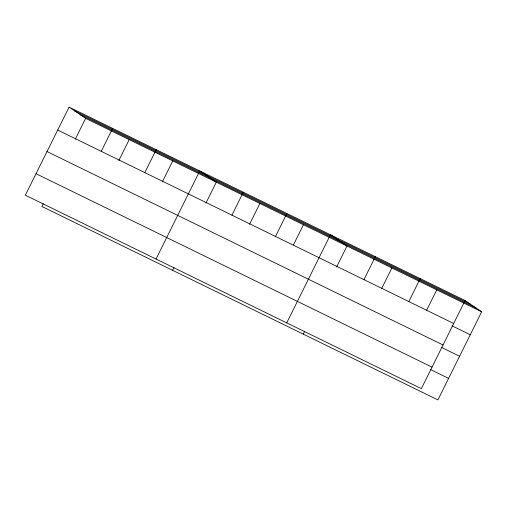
<?xml version="1.0" encoding="UTF-8"?>
<svg xmlns="http://www.w3.org/2000/svg" width="507" height="507" viewBox="0 0 507 507"><rect width="100%" height="100%" fill="white"/><g stroke="black" fill="none" stroke-linecap="round" stroke-linejoin="round"><path stroke-width="0.76" d="M69.085 107.104L25.35 195.214L421.361 388.641L465.096 300.531L69.085 107.104L85.639 118.359L481.65 311.786L437.915 399.896L41.904 206.469L43.279 203.694M75.283 139.222L85.639 118.359M101.254 151.333L112.649 128.385M118.841 160.497L129.196 139.634M144.818 172.608L156.207 149.66M162.405 181.779L172.76 160.915M156.036 259.045L199.771 170.935L216.324 182.19L205.962 203.053M172.583 270.301L173.964 267.525M231.94 215.164L243.335 192.216M249.526 224.328L259.882 203.465M275.504 236.439L286.892 213.491M293.433 244.913L303.446 224.747M286.721 322.877L330.456 234.766L347.003 246.022L336.648 266.885M303.268 334.126L304.644 331.356M363.944 279.636L375.338 256.688M381.53 288.806L391.886 267.943M408.826 301.564L420.221 278.609M426.412 310.728L436.768 289.865M74.548 110.818L470.559 304.244M80.176 114.645L476.187 308.072M57.697 130.058L453.708 323.485M452.022 325.83L470.255 334.734M47.018 151.555L443.036 344.982M441.35 347.333L459.583 356.237M36.022 173.711L432.034 367.138M430.354 369.483L448.587 378.393M465.096 300.531L481.65 311.786"/></g></svg>
